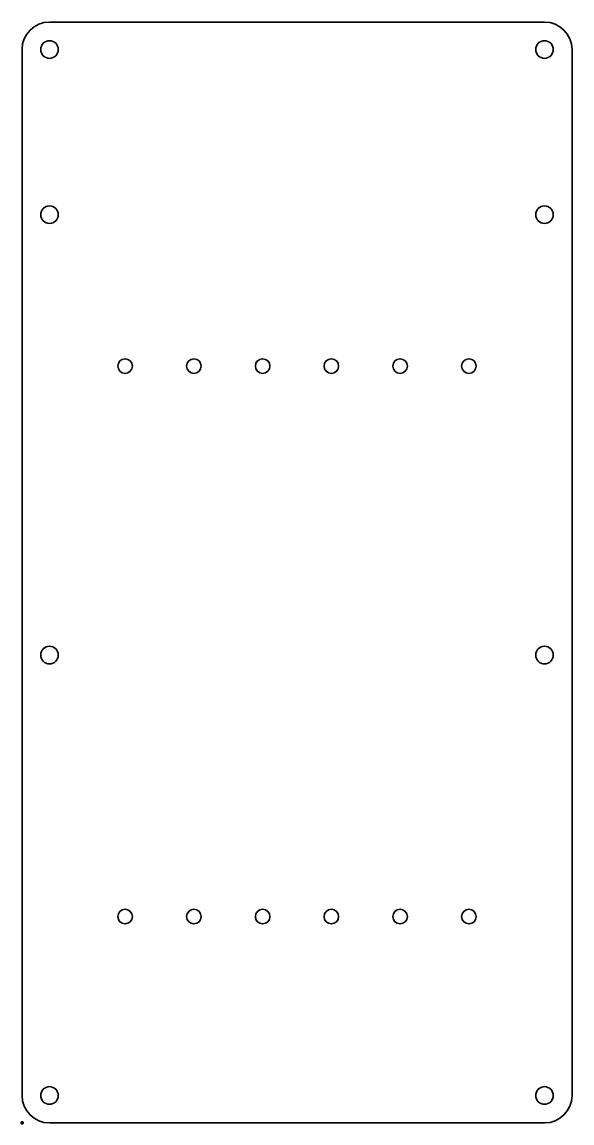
# Model space of a CAD drawing. Header units: millimetres. Extents: x 0 to 200, y 0 to 400.
import ezdxf

# ---------------------------------------------------------------- set-up
doc = ezdxf.new("R2010")
doc.units = ezdxf.units.MM
doc.layers.add('1', color=7, linetype='Continuous', true_color=0xffffff)
doc.layers.add('61', color=7, linetype='Continuous', true_color=0xffffff)

msp = doc.modelspace()

# ---------------------------------------------------------------- linework, layer by layer
at = {"layer": '1', "color": 252, "linetype": 'Continuous', "lineweight": 35}
for p, q in [((190, 400), (10, 400)), ((0, 390), (0, 10)), ((200, 10), (200, 390)), ((10, 0), (190, 0))]:
    msp.add_line(p, q, dxfattribs=at)
for centre, radius in [((10, 390), 3.2), ((190, 390), 3.2), ((10, 330), 3.2), ((190, 330), 3.2), ((37.5, 275), 2.65), ((62.5, 275), 2.65), ((87.5, 275), 2.65), ((112.5, 275), 2.65), ((137.5, 275), 2.65), ((162.5, 275), 2.65), ((10, 170), 3.2), ((190, 170), 3.2), ((37.5, 75), 2.65), ((62.5, 75), 2.65), ((87.5, 75), 2.65), ((112.5, 75), 2.65), ((137.5, 75), 2.65), ((162.5, 75), 2.65), ((10, 10), 3.2), ((190, 10), 3.2)]:
    msp.add_circle(centre, radius, dxfattribs=at)
for centre, start, end in [((10, 390), 90, 180), ((190, 390), 0, 90), ((10, 10), 180, 270), ((190, 10), 270, 0)]:
    msp.add_arc(centre, 10, start, end, dxfattribs=at)
at = {"layer": '61', "color": 23, "linetype": 'Continuous', "lineweight": 70}
msp.add_point((0, 0), dxfattribs=at)

doc.saveas('drawing.dxf')
